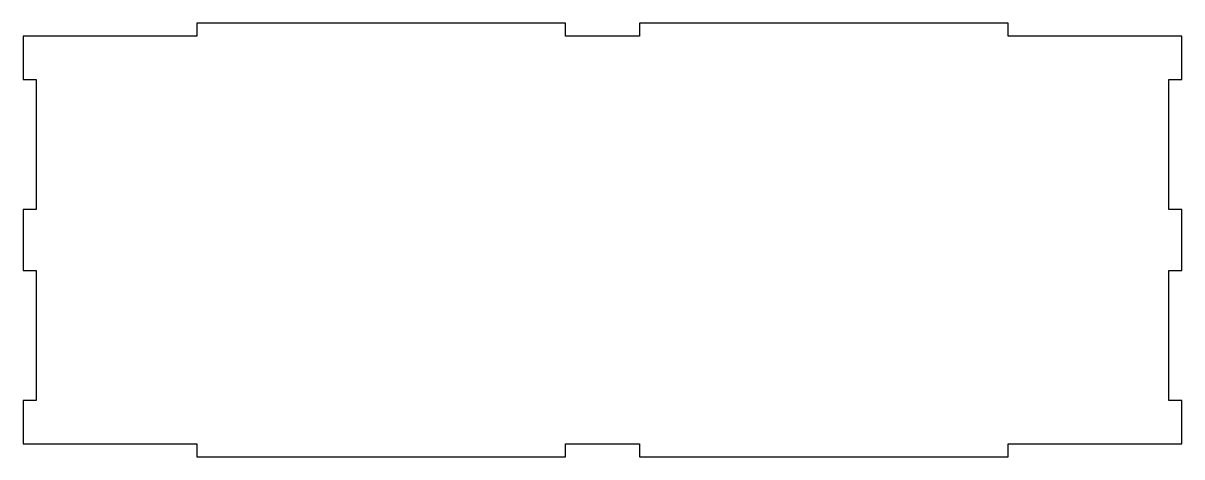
# Model space of a CAD drawing. Header units: millimetres. Extents: x -142 to 125, y -3 to 97.
import ezdxf

# ---------------------------------------------------------------- set-up
doc = ezdxf.new("R2010")
doc.units = ezdxf.units.MM

msp = doc.modelspace()

# ---------------------------------------------------------------- linework, layer by layer
msp.add_lwpolyline([(0, 0), (0, -3), (85, -3), (85, 0), (125, 0), (125, 10), (122, 10), (122, 40), (125, 40), (125, 54), (122, 54), (122, 84), (125, 84), (125, 94), (85, 94), (85, 97), (0, 97), (0, 94), (-17, 94), (-17, 97), (-102, 97), (-102, 94), (-142, 94), (-142, 84), (-139, 84), (-139, 54), (-142, 54), (-142, 40), (-139, 40), (-139, 10), (-142, 10), (-142, 0), (-102, 0), (-102, -3), (-17, -3), (-17, 0)], close=True)

doc.saveas('drawing.dxf')
